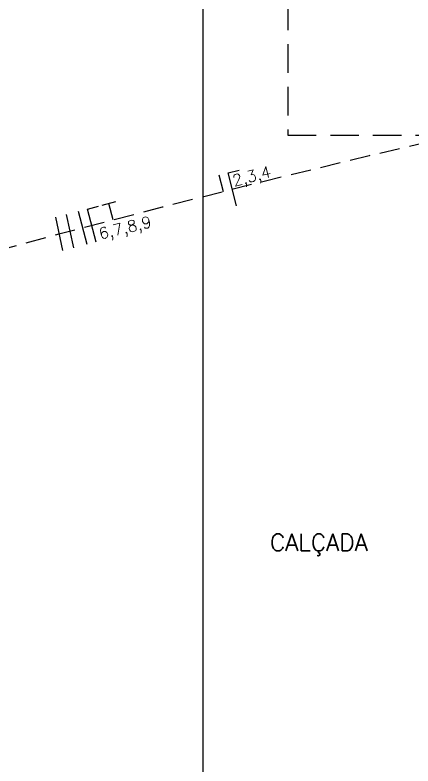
# Model space of a CAD drawing. Header units: millimetres. Extents: x 1111 to 2600, y -509 to -91.
# Drawn here: x 1552.93 to 1557.84, y -494.13 to -484.89 of the extents above; entities that cross this region are included whole.
import ezdxf

# ---------------------------------------------------------------- set-up
doc = ezdxf.new("R2010")
doc.units = ezdxf.units.MM
doc.linetypes.add('HIDDEN', pattern=[0.375, 0.25, -0.125])
doc.linetypes.add('HIDDENX2', pattern=[0.75, 0.5, -0.25])
for name, color, linetype in [('08', 8, 'Continuous'), ('FIACAO', 1, 'Continuous'), ('SOMENTE_TUBULACAO', 2, 'Continuous'), ('TXT_0', 7, 'Continuous')]:
    doc.layers.add(name, color=color, linetype=linetype)
doc.styles.add('COTA75', font='ROMANS.SHX')
doc.styles.add('ROMANS', font='romans')

# ---------------------------------------------------------------- blocks, each defined once
blk = doc.blocks.new('f_fnt')
at = {"layer": 'FIACAO'}
for points in [[(-0.08, -0.15), (-0.08, 0.15)], [(0, -0.15), (0, 0.15), (0.1, 0.15)], [(0.135, 0.15), (0.26, 0.15)], [(0.195, 0), (0.195, 0.15)]]:
    blk.add_lwpolyline(points, dxfattribs=at)
blk = doc.blocks.new('f_nr')
at = {"layer": 'FIACAO'}
for points in [[(-0.0414, 0), (-0.0414, 0.1508)], [(0.0414, -0.1492), (0.0414, 0.1508), (0.1414, 0.1508)]]:
    blk.add_lwpolyline(points, dxfattribs=at)

msp = doc.modelspace()

# ---------------------------------------------------------------- linework, layer by layer
at = {"layer": '08'}
msp.add_line((1555.2532, -495.2572), (1555.2532, -468.0272), dxfattribs=at)
at = {"layer": '08', "linetype": 'HIDDENX2', "ltscale": 0.7}
for p, q in [((1556.2949, -476.8472), (1556.2949, -486.3672)), ((1556.2949, -486.3672), (1558.6049, -486.3672))]:
    msp.add_line(p, q, dxfattribs=at)
at = {"layer": 'FIACAO', "elevation": -0.1691}
msp.add_lwpolyline([(1553.6585, -487.7545), (1553.5692, -487.3441)], dxfattribs=at)
at = {"layer": 'FIACAO'}
msp.add_lwpolyline([(1553.5244, -487.7875), (1553.4352, -487.3771)], dxfattribs=at)
at = {"layer": 'SOMENTE_TUBULACAO', "linetype": 'HIDDEN'}
msp.add_arc((1595.5425, -646.1143, -0.1691), 164.0149, 100.729999, 108.075096, dxfattribs=at)

# ---------------------------------------------------------------- block references
at = {"layer": 'SOMENTE_TUBULACAO', "xscale": 1.399999999999999, "yscale": 1.399999999999999, "zscale": 1.399999999999999}
for name, p, rotation in [('f_nr', (1555.5571, -487.0482, -0.1691), 14.08372676088795), ('f_fnt', (1553.8789, -487.4795, -0.1691), 14.68143710284369)]:
    msp.add_blockref(name, p, dxfattribs=dict(at, rotation=rotation))

# ---------------------------------------------------------------- texts
at = {"layer": '08', "insert": (1556.678, -491.4111), "char_height": 0.21, "width": 1.570474, "attachment_point": 5, "style": 'ROMANS'}
msp.add_mtext('CALÇADA', dxfattribs=at)
at = {"layer": 'TXT_0', "style": 'COTA75'}
for s, rotation, p in [('2,3,4', 14.40353, (1555.6344, -486.9978)), ('6,7,8,9', 13.6563, (1553.9858, -487.6514))]:
    msp.add_text(s, height=0.14, rotation=rotation, dxfattribs=at).set_placement(p)

doc.saveas('drawing.dxf')
